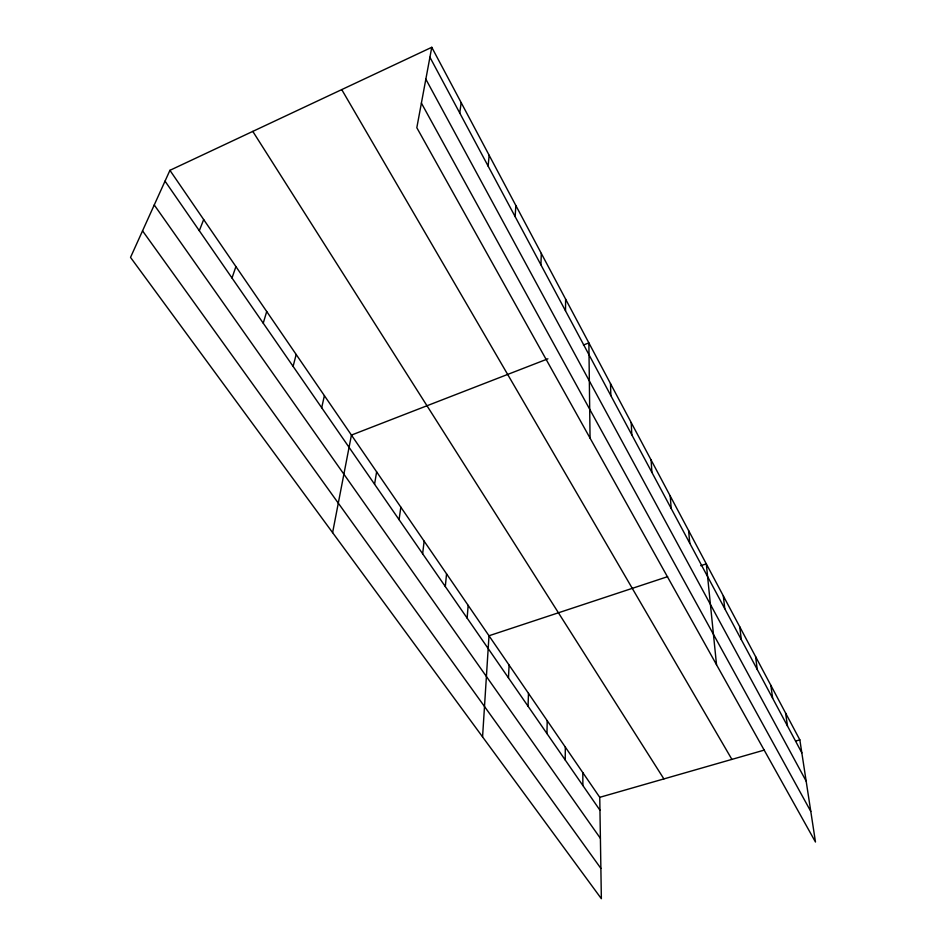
<?xml version="1.0" encoding="UTF-8"?>
<svg xmlns="http://www.w3.org/2000/svg" width="946" height="946" viewBox="0 0 946 946"><rect width="100%" height="100%" fill="white"/><g stroke="black" fill="none" stroke-linecap="round" stroke-linejoin="round"><path stroke-width="1.42" d="M565.223 759.981L565.318 747.08M565.507 310.832L565.625 299.161M546.954 733.564L547.214 720.675M528.057 706.224L528.483 693.359M540.911 264.821L541.313 253.41M508.475 677.904L509.09 665.062M515.132 216.622L515.854 205.519M482.566 736.887L488.999 635.759L667.628 576.658M467.135 618.116L468.164 605.381M488.112 166.082L489.165 155.31M445.306 586.532L446.559 573.867M422.637 553.741L424.139 541.147M459.744 113.012L461.175 102.641M399.07 519.661L400.844 507.162M374.569 484.222L376.626 471.841M431.766 47.3L416.819 127.71L815.476 842.023L799.843 739.878L431.766 47.3L169.925 170.327L130.524 257.395L601.36 898.7L599.752 797.324L169.925 170.327M332.602 532.633L351.427 435.089L547.9 358.818M321.687 407.726L324.395 395.653M293.106 366.374L296.181 354.49M263.236 323.177L266.713 311.506M232.007 278.006L235.909 266.583M199.299 230.706L203.686 219.567M583.41 345.03L588.873 342.913L590.056 438.128M700.773 565.696L706.307 563.863L716.524 664.731M599.752 797.324L764.214 750.107M795.74 741.049L799.843 739.878M142.539 230.848L600.887 868.404M154.257 204.963L600.403 838.345M165.03 181.135L599.953 810.225M252.795 131.388L663.891 778.913M341.743 89.598L731.897 759.39M421.396 103.09L810.793 811.432M425.842 79.168L806.158 781.136M429.922 57.233L801.83 752.839M785.594 713.071L787.486 726.02M770.848 685.318L772.646 698.254M755.582 656.583L757.261 669.484M739.748 626.808L741.309 639.65M723.335 595.921L724.766 608.704M688.617 530.588L689.752 543.217M670.229 496L671.199 508.522M651.108 460.016L651.9 472.421M631.207 422.578L631.81 434.841M610.489 383.579L610.868 395.665M582.819 772.622L582.878 785.523"/></g></svg>
